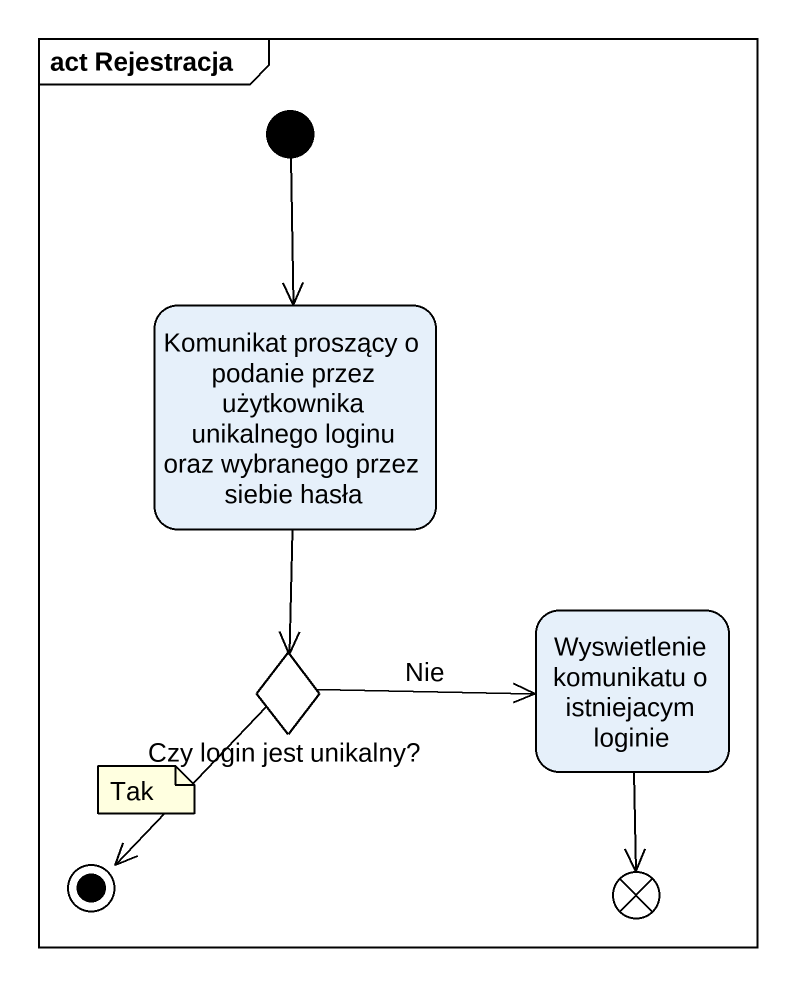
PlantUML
@startuml
mainframe act Rejestracja
hide empty description
state "Komunikat proszący o podanie przez użytkownika unikalnego loginu oraz wybranego przez siebie hasła" as Komunikat_proszący_o
state "Czy login jest unikalny?" as Czy_login_jest_unikalny <<choice>>
state "Wyswietlenie komunikatu o istniejacym loginie" as Wyswietlenie_komunikatu_o
state flowfinal1 <<end>>
[*] --> Komunikat_proszący_o
Komunikat_proszący_o --> Czy_login_jest_unikalny
Czy_login_jest_unikalny -right-> Wyswietlenie_komunikatu_o : Nie
Wyswietlenie_komunikatu_o --> flowfinal1
Czy_login_jest_unikalny --> [*]
note as N1
  Tak
end note
@enduml
